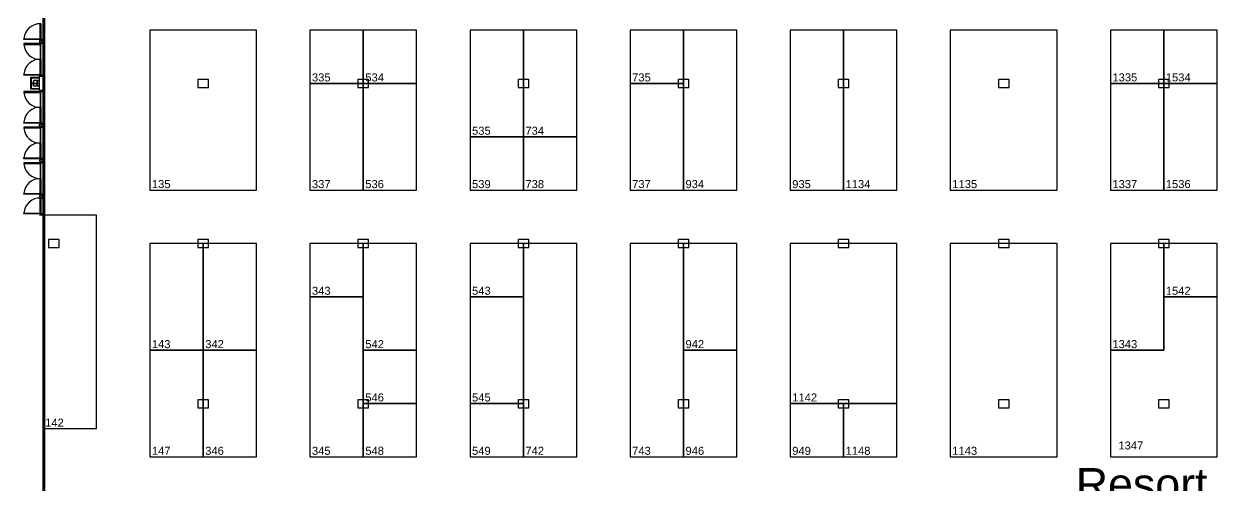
# Model space of a CAD drawing. Extents: x -2543 to 6312, y -522 to 14878.
# Drawn here: x -283 to 2400, y 9296 to 10334 of the extents above; entities that cross this region are included whole.
import ezdxf

# ---------------------------------------------------------------- set-up
doc = ezdxf.new("R2010")
doc.units = 0
doc.header["$LTSCALE"] = 5000
doc.header["$PDSIZE"] = 1
for name, color, linetype in [('BoothNumber', 7, 'Continuous'), ('BoothOutLine', 7, 'Continuous'), ('DRAWINGLAYER', 7, 'Continuous'), ('show_xref', 7, 'Continuous')]:
    doc.layers.add(name, color=color, linetype=linetype)
doc.styles.add('Arial&EBMS', font='Arial', dxfattribs={"height": 1})
doc.styles.add('Arial&EBMS&B', font='Arial', dxfattribs={"height": 1})
doc.styles.add('OCCC Phase V$0$STANDARD', font='Arial')

# ---------------------------------------------------------------- blocks, each defined once
blk = doc.blocks.new('FACILITY_X0000198')
at = {"layer": 'show_xref', "color": 0}
for p, q in [((-240, -236), (-240, 12716)), ((-238, -238), (-238, 12718)), ((-236, -236), (-236, 12716)), ((-240, 10296), (-248, 10296)), ((-248, 10296), (-248, 10292)), ((-248, 10292), (-240, 10292)), ((-246.4, 10296), (-246.4, 10296.1)), ((-241.6, 10296), (-246.4, 10296)), ((-241.6, 10292), (-246.4, 10292)), ((-246.4, 10292), (-246.4, 10291.9)), ((-241.6, 10296.1), (-241.6, 10296)), ((-241.6, 10291.9), (-241.6, 10292)), ((-240, 10292), (-240, 10296)), ((-268.2, 10213), (-268.2, 10187)), ((-248, 10213), (-268.2, 10213)), ((-267.2, 10212), (-267.2, 10188)), ((-248, 10212), (-267.2, 10212)), ((-261.8, 10206.5), (-261.8, 10193.5)), ((-248, 10206.5), (-261.8, 10206.5)), ((-248, 10184), (-248, 10216)), ((-248, 10216), (-240, 10216)), ((-246.4, 10216), (-246.4, 10216.1)), ((-241.6, 10216), (-246.4, 10216)), ((-241.6, 10216.1), (-241.6, 10216)), ((-240, 10184), (-240, 10216)), ((132, 10209), (108, 10209)), ((108, 10209), (108, 10191)), ((132, 10191), (132, 10209)), ((132, 10209), (132, 10209)), ((492, 10209), (468, 10209)), ((468, 10209), (468, 10191)), ((492, 10191), (492, 10209)), ((492, 10209), (492, 10209)), ((852, 10209), (828, 10209)), ((828, 10209), (828, 10191)), ((852, 10191), (852, 10209)), ((852, 10209), (852, 10209)), ((1212, 10209), (1188, 10209)), ((1188, 10209), (1188, 10191)), ((1212, 10191), (1212, 10209)), ((1212, 10209), (1212, 10209)), ((1572, 10209), (1548, 10209)), ((1548, 10209), (1548, 10191)), ((1572, 10191), (1572, 10209)), ((1572, 10209), (1572, 10209)), ((1932, 10209), (1908, 10209)), ((1908, 10209), (1908, 10191)), ((1932, 10191), (1932, 10209)), ((1932, 10209), (1932, 10209)), ((2292, 10209), (2268, 10209)), ((2268, 10209), (2268, 10191)), ((2292, 10191), (2292, 10209)), ((2292, 10209), (2292, 10209)), ((-248, 10187), (-268.2, 10187)), ((-248, 10188), (-267.2, 10188)), ((-248, 10193.5), (-261.8, 10193.5)), ((-248, 10184), (-240, 10184)), ((-246.4, 10184), (-246.4, 10183.9)), ((-241.6, 10184), (-246.4, 10184)), ((-241.6, 10183.9), (-241.6, 10184)), ((108, 10191), (132, 10191)), ((468, 10191), (492, 10191)), ((828, 10191), (852, 10191)), ((1188, 10191), (1212, 10191)), ((1548, 10191), (1572, 10191)), ((1908, 10191), (1932, 10191)), ((2268, 10191), (2292, 10191)), ((-248, 10108), (-240, 10108)), ((-248, 10104), (-248, 10108)), ((-240, 10104), (-248, 10104)), ((-246.4, 10108), (-246.4, 10108.1)), ((-241.6, 10108), (-246.4, 10108)), ((-241.6, 10104), (-246.4, 10104)), ((-246.4, 10104), (-246.4, 10103.9)), ((-241.6, 10108.1), (-241.6, 10108)), ((-241.6, 10103.9), (-241.6, 10104)), ((-240, 10108), (-240, 10104)), ((-240, 10028), (-248, 10028)), ((-248, 10028), (-248, 10024)), ((-248, 10024), (-240, 10024)), ((-246.4, 10028), (-246.4, 10028.1)), ((-241.6, 10028), (-246.4, 10028)), ((-246.4, 10024), (-246.4, 10023.9)), ((-241.6, 10024), (-246.4, 10024)), ((-241.6, 10028.1), (-241.6, 10028)), ((-241.6, 10023.9), (-241.6, 10024)), ((-240, 10024), (-240, 10028)), ((-240, 9948), (-248, 9948)), ((-248, 9948), (-248, 9944)), ((-248, 9944), (-240, 9944)), ((-246.4, 9948), (-246.4, 9948.1)), ((-241.6, 9948), (-246.4, 9948)), ((-246.4, 9944), (-246.4, 9943.9)), ((-241.6, 9944), (-246.4, 9944)), ((-241.6, 9948.1), (-241.6, 9948)), ((-241.6, 9943.9), (-241.6, 9944)), ((-240, 9944), (-240, 9948)), ((-248, 9904), (-240, 9904)), ((-246.4, 9904), (-246.4, 9904.1)), ((-241.6, 9904), (-246.4, 9904)), ((-241.6, 9904.1), (-241.6, 9904)), ((-240, 9481), (-240, 9904)), ((-204, 9849), (-228, 9849)), ((-228, 9849), (-228, 9831)), ((-204, 9831), (-204, 9849)), ((-204, 9849), (-204, 9849)), ((132, 9849), (108, 9849)), ((108, 9849), (108, 9831)), ((132, 9831), (132, 9849)), ((132, 9849), (132, 9849)), ((492, 9849), (468, 9849)), ((468, 9849), (468, 9831)), ((492, 9831), (492, 9849)), ((492, 9849), (492, 9849)), ((852, 9849), (828, 9849)), ((828, 9849), (828, 9831)), ((852, 9831), (852, 9849)), ((852, 9849), (852, 9849)), ((1212, 9849), (1188, 9849)), ((1188, 9849), (1188, 9831)), ((1212, 9831), (1212, 9849)), ((1212, 9849), (1212, 9849)), ((1572, 9849), (1548, 9849)), ((1548, 9849), (1548, 9831)), ((1572, 9831), (1572, 9849)), ((1572, 9849), (1572, 9849)), ((1932, 9849), (1908, 9849)), ((1908, 9849), (1908, 9831)), ((1932, 9831), (1932, 9849)), ((1932, 9849), (1932, 9849)), ((2292, 9849), (2268, 9849)), ((2268, 9849), (2268, 9831)), ((2292, 9831), (2292, 9849)), ((2292, 9849), (2292, 9849)), ((-228, 9831), (-204, 9831)), ((108, 9831), (132, 9831)), ((468, 9831), (492, 9831)), ((828, 9831), (852, 9831)), ((1188, 9831), (1212, 9831)), ((1548, 9831), (1572, 9831)), ((1908, 9831), (1932, 9831)), ((2268, 9831), (2292, 9831)), ((-240, 9420), (-240, 9479)), ((132, 9487.8), (108, 9487.8)), ((108, 9487.8), (108, 9469.8)), ((132, 9469.8), (132, 9487.8)), ((132, 9487.8), (132, 9487.8)), ((492, 9487.8), (468, 9487.8)), ((468, 9487.8), (468, 9469.8)), ((492, 9469.8), (492, 9487.8)), ((492, 9487.8), (492, 9487.8)), ((852, 9487.8), (828, 9487.8)), ((828, 9487.8), (828, 9469.8)), ((852, 9469.8), (852, 9487.8)), ((852, 9487.8), (852, 9487.8)), ((1212, 9487.8), (1188, 9487.8)), ((1188, 9487.8), (1188, 9469.8)), ((1212, 9469.8), (1212, 9487.8)), ((1212, 9487.8), (1212, 9487.8)), ((1572, 9487.8), (1548, 9487.8)), ((1548, 9487.8), (1548, 9469.8)), ((1572, 9469.8), (1572, 9487.8)), ((1572, 9487.8), (1572, 9487.8)), ((1932, 9487.8), (1908, 9487.8)), ((1908, 9487.8), (1908, 9469.8)), ((1932, 9469.8), (1932, 9487.8)), ((1932, 9487.8), (1932, 9487.8)), ((2292, 9487.8), (2268, 9487.8)), ((2268, 9487.8), (2268, 9469.8)), ((2292, 9469.8), (2292, 9487.8)), ((2292, 9487.8), (2292, 9487.8)), ((108, 9469.8), (132, 9469.8)), ((468, 9469.8), (492, 9469.8)), ((828, 9469.8), (852, 9469.8)), ((1188, 9469.8), (1212, 9469.8)), ((1548, 9469.8), (1572, 9469.8)), ((1908, 9469.8), (1932, 9469.8)), ((2268, 9469.8), (2292, 9469.8)), ((-240, 9340), (-240, 9348))]:
    blk.add_line(p, q, dxfattribs=at)
at = {"layer": 'show_xref', "color": 0, "linetype": 'Continuous'}
blk.add_line((-267.2, 10200), (-252.8, 10200), dxfattribs=at)
at = {"layer": 'show_xref', "color": 0}
for points in [[(-245.1, 10333.9), (-245.1, 10298.1), (-246.9, 10298.1), (-246.9, 10333.9)], [(-283.3, 10300.3), (-247.4, 10300.3), (-247.4, 10298.5), (-283.3, 10298.5)], [(-283.3, 10287.7), (-247.4, 10287.7), (-247.4, 10289.5), (-283.3, 10289.5)], [(-245.1, 10254.1), (-245.1, 10289.9), (-246.9, 10289.9), (-246.9, 10254.1)], [(-245.1, 10253.9), (-245.1, 10218.1), (-246.9, 10218.1), (-246.9, 10253.9)], [(-283.3, 10220.3), (-247.4, 10220.3), (-247.4, 10218.5), (-283.3, 10218.5)], [(-283.3, 10179.7), (-247.4, 10179.7), (-247.4, 10181.5), (-283.3, 10181.5)], [(-245.1, 10146.1), (-245.1, 10181.9), (-246.9, 10181.9), (-246.9, 10146.1)], [(-245.1, 10145.9), (-245.1, 10110.1), (-246.9, 10110.1), (-246.9, 10145.9)], [(-283.3, 10112.3), (-247.4, 10112.3), (-247.4, 10110.5), (-283.3, 10110.5)], [(-283.3, 10099.7), (-247.4, 10099.7), (-247.4, 10101.5), (-283.3, 10101.5)], [(-245.1, 10066.1), (-245.1, 10101.9), (-246.9, 10101.9), (-246.9, 10066.1)], [(-245.1, 10065.9), (-245.1, 10030.1), (-246.9, 10030.1), (-246.9, 10065.9)], [(-283.3, 10032.3), (-247.4, 10032.3), (-247.4, 10030.5), (-283.3, 10030.5)], [(-283.3, 10019.7), (-247.4, 10019.7), (-247.4, 10021.5), (-283.3, 10021.5)], [(-245.1, 9986.1), (-245.1, 10021.9), (-246.9, 10021.9), (-246.9, 9986.1)], [(-245.1, 9985.9), (-245.1, 9950.1), (-246.9, 9950.1), (-246.9, 9985.9)], [(-283.3, 9952.3), (-247.4, 9952.3), (-247.4, 9950.5), (-283.3, 9950.5)], [(-245.1, 9941.9), (-245.1, 9906.1), (-246.9, 9906.1), (-246.9, 9941.9)], [(-283.3, 9908.3), (-247.4, 9908.3), (-247.4, 9906.5), (-283.3, 9906.5)]]:
    blk.add_lwpolyline(points, close=True, dxfattribs=at)
for points in [[(-241.2, 10296.1, 0.414214), (-241.1, 10296.2), (-241.1, 10297.9, 0.414214), (-241.2, 10298), (-243.1, 10298), (-243.1, 10298.5, 0.414214), (-243.2, 10298.6), (-244.8, 10298.6, 0.414214), (-244.9, 10298.5), (-244.9, 10298), (-246.8, 10298, 0.414214), (-246.9, 10297.9), (-246.9, 10296.2, 0.414214), (-246.8, 10296.1), (-246.4, 10296.1), (-246.4, 10296.2), (-246.8, 10296.2), (-246.8, 10297.9), (-244.8, 10297.9), (-244.8, 10298.5), (-243.2, 10298.5), (-243.2, 10297.9), (-241.2, 10297.9), (-241.2, 10296.2), (-241.6, 10296.2), (-241.6, 10296.1)], [(-241.2, 10291.9, -0.414214), (-241.1, 10291.8), (-241.1, 10290.1, -0.414214), (-241.2, 10290), (-243.1, 10290), (-243.1, 10289.5, -0.414214), (-243.2, 10289.4), (-244.8, 10289.4, -0.414214), (-244.9, 10289.5), (-244.9, 10290), (-246.8, 10290, -0.414214), (-246.9, 10290.1), (-246.9, 10291.8, -0.414214), (-246.8, 10291.9), (-246.4, 10291.9), (-246.4, 10291.8), (-246.8, 10291.8), (-246.8, 10290.1), (-244.8, 10290.1), (-244.8, 10289.5), (-243.2, 10289.5), (-243.2, 10290.1), (-241.2, 10290.1), (-241.2, 10291.8), (-241.6, 10291.8), (-241.6, 10291.9)], [(-267.2, 10205.1), (-266.3, 10205.1), (-266.3, 10201.1, 0.414214), (-265.5, 10200.3), (-254.5, 10200.3, 0.414214), (-253.7, 10201.1), (-253.7, 10205.1), (-252.8, 10205.1), (-252.8, 10194.9), (-253.7, 10194.9), (-253.7, 10198.9, 0.414214), (-254.5, 10199.7), (-265.5, 10199.7, 0.414214), (-266.3, 10198.9), (-266.3, 10194.9), (-267.2, 10194.9)], [(-241.2, 10216.1, 0.414214), (-241.1, 10216.2), (-241.1, 10217.9, 0.414214), (-241.2, 10218), (-243.1, 10218), (-243.1, 10218.5, 0.414214), (-243.2, 10218.6), (-244.8, 10218.6, 0.414214), (-244.9, 10218.5), (-244.9, 10218), (-246.8, 10218, 0.414214), (-246.9, 10217.9), (-246.9, 10216.2, 0.414214), (-246.8, 10216.1), (-246.4, 10216.1), (-246.4, 10216.2), (-246.8, 10216.2), (-246.8, 10217.9), (-244.8, 10217.9), (-244.8, 10218.5), (-243.2, 10218.5), (-243.2, 10217.9), (-241.2, 10217.9), (-241.2, 10216.2), (-241.6, 10216.2), (-241.6, 10216.1)], [(-241.2, 10183.9, -0.414214), (-241.1, 10183.8), (-241.1, 10182.1, -0.414214), (-241.2, 10182), (-243.1, 10182), (-243.1, 10181.5, -0.414214), (-243.2, 10181.4), (-244.8, 10181.4, -0.414214), (-244.9, 10181.5), (-244.9, 10182), (-246.8, 10182, -0.414214), (-246.9, 10182.1), (-246.9, 10183.8, -0.414214), (-246.8, 10183.9), (-246.4, 10183.9), (-246.4, 10183.8), (-246.8, 10183.8), (-246.8, 10182.1), (-244.8, 10182.1), (-244.8, 10181.5), (-243.2, 10181.5), (-243.2, 10182.1), (-241.2, 10182.1), (-241.2, 10183.8), (-241.6, 10183.8), (-241.6, 10183.9)], [(-241.2, 10108.1, 0.414214), (-241.1, 10108.2), (-241.1, 10109.9, 0.414214), (-241.2, 10110), (-243.1, 10110), (-243.1, 10110.5, 0.414214), (-243.2, 10110.6), (-244.8, 10110.6, 0.414214), (-244.9, 10110.5), (-244.9, 10110), (-246.8, 10110, 0.414214), (-246.9, 10109.9), (-246.9, 10108.2, 0.414214), (-246.8, 10108.1), (-246.4, 10108.1), (-246.4, 10108.2), (-246.8, 10108.2), (-246.8, 10109.9), (-244.8, 10109.9), (-244.8, 10110.5), (-243.2, 10110.5), (-243.2, 10109.9), (-241.2, 10109.9), (-241.2, 10108.2), (-241.6, 10108.2), (-241.6, 10108.1)], [(-241.2, 10103.9, -0.414214), (-241.1, 10103.8), (-241.1, 10102.1, -0.414214), (-241.2, 10102), (-243.1, 10102), (-243.1, 10101.5, -0.414214), (-243.2, 10101.4), (-244.8, 10101.4, -0.414214), (-244.9, 10101.5), (-244.9, 10102), (-246.8, 10102, -0.414214), (-246.9, 10102.1), (-246.9, 10103.8, -0.414214), (-246.8, 10103.9), (-246.4, 10103.9), (-246.4, 10103.8), (-246.8, 10103.8), (-246.8, 10102.1), (-244.8, 10102.1), (-244.8, 10101.5), (-243.2, 10101.5), (-243.2, 10102.1), (-241.2, 10102.1), (-241.2, 10103.8), (-241.6, 10103.8), (-241.6, 10103.9)], [(-241.2, 10028.1, 0.414214), (-241.1, 10028.2), (-241.1, 10029.9, 0.414214), (-241.2, 10030), (-243.1, 10030), (-243.1, 10030.5, 0.414214), (-243.2, 10030.6), (-244.8, 10030.6, 0.414214), (-244.9, 10030.5), (-244.9, 10030), (-246.8, 10030, 0.414214), (-246.9, 10029.9), (-246.9, 10028.2, 0.414214), (-246.8, 10028.1), (-246.4, 10028.1), (-246.4, 10028.2), (-246.8, 10028.2), (-246.8, 10029.9), (-244.8, 10029.9), (-244.8, 10030.5), (-243.2, 10030.5), (-243.2, 10029.9), (-241.2, 10029.9), (-241.2, 10028.2), (-241.6, 10028.2), (-241.6, 10028.1)], [(-241.2, 10023.9, -0.414214), (-241.1, 10023.8), (-241.1, 10022.1, -0.414214), (-241.2, 10022), (-243.1, 10022), (-243.1, 10021.5, -0.414214), (-243.2, 10021.4), (-244.8, 10021.4, -0.414214), (-244.9, 10021.5), (-244.9, 10022), (-246.8, 10022, -0.414214), (-246.9, 10022.1), (-246.9, 10023.8, -0.414214), (-246.8, 10023.9), (-246.4, 10023.9), (-246.4, 10023.8), (-246.8, 10023.8), (-246.8, 10022.1), (-244.8, 10022.1), (-244.8, 10021.5), (-243.2, 10021.5), (-243.2, 10022.1), (-241.2, 10022.1), (-241.2, 10023.8), (-241.6, 10023.8), (-241.6, 10023.9)], [(-241.2, 9948.1, 0.414214), (-241.1, 9948.2), (-241.1, 9949.9, 0.414214), (-241.2, 9950), (-243.1, 9950), (-243.1, 9950.5, 0.414214), (-243.2, 9950.6), (-244.8, 9950.6, 0.414214), (-244.9, 9950.5), (-244.9, 9950), (-246.8, 9950, 0.414214), (-246.9, 9949.9), (-246.9, 9948.2, 0.414214), (-246.8, 9948.1), (-246.4, 9948.1), (-246.4, 9948.2), (-246.8, 9948.2), (-246.8, 9949.9), (-244.8, 9949.9), (-244.8, 9950.5), (-243.2, 9950.5), (-243.2, 9949.9), (-241.2, 9949.9), (-241.2, 9948.2), (-241.6, 9948.2), (-241.6, 9948.1)], [(-241.2, 9943.9, -0.414214), (-241.1, 9943.8), (-241.1, 9942.1, -0.414214), (-241.2, 9942), (-243.1, 9942), (-243.1, 9941.5, -0.414214), (-243.2, 9941.4), (-244.8, 9941.4, -0.414214), (-244.9, 9941.5), (-244.9, 9942), (-246.8, 9942, -0.414214), (-246.9, 9942.1), (-246.9, 9943.8, -0.414214), (-246.8, 9943.9), (-246.4, 9943.9), (-246.4, 9943.8), (-246.8, 9943.8), (-246.8, 9942.1), (-244.8, 9942.1), (-244.8, 9941.5), (-243.2, 9941.5), (-243.2, 9942.1), (-241.2, 9942.1), (-241.2, 9943.8), (-241.6, 9943.8), (-241.6, 9943.9)], [(-241.2, 9904.1, 0.414214), (-241.1, 9904.2), (-241.1, 9905.9, 0.414214), (-241.2, 9906), (-243.1, 9906), (-243.1, 9906.5, 0.414214), (-243.2, 9906.6), (-244.8, 9906.6, 0.414214), (-244.9, 9906.5), (-244.9, 9906), (-246.8, 9906, 0.414214), (-246.9, 9905.9), (-246.9, 9904.2, 0.414214), (-246.8, 9904.1), (-246.4, 9904.1), (-246.4, 9904.2), (-246.8, 9904.2), (-246.8, 9905.9), (-244.8, 9905.9), (-244.8, 9906.5), (-243.2, 9906.5), (-243.2, 9905.9), (-241.2, 9905.9), (-241.2, 9904.2), (-241.6, 9904.2), (-241.6, 9904.1)]]:
    blk.add_lwpolyline(points, format="xyb", close=True, dxfattribs=at)
for centre in [(-247.4, 10298), (-247.4, 10290), (-247.4, 10218), (-247.4, 10182), (-247.4, 10110), (-247.4, 10102), (-247.4, 10030), (-247.4, 10022), (-247.4, 9950), (-247.4, 9906)]:
    blk.add_circle(centre, 0.375, dxfattribs=at)
for centre, start, end in [((-247.4, 10298), 86.4144, 176.4143), ((-247.4, 10290), 183.5857, 273.5856), ((-247.4, 10218), 86.4144, 176.4143), ((-247.4, 10182), 183.5857, 273.5856), ((-247.4, 10110), 86.4144, 176.4143), ((-247.4, 10102), 183.5857, 273.5856), ((-247.4, 10030), 86.4144, 176.4143), ((-247.4, 10022), 183.5857, 273.5856), ((-247.4, 9950), 86.4144, 176.4143), ((-247.4, 9906), 86.4144, 176.4143)]:
    blk.add_arc(centre, 36, start, end, dxfattribs=at)
for p in [(-246.9, 10298), (-246.9, 10290), (-246.9, 10218), (-246.9, 10182), (-246.9, 10110), (-246.9, 10102), (-246.9, 10030), (-246.9, 10022), (-246.9, 9950), (-246.9, 9942), (-246.9, 9906)]:
    blk.add_point(p, dxfattribs=at)
at = {"layer": 'show_xref', "color": 0, "linetype": 'Continuous', "style": 'OCCC Phase V$0$STANDARD'}
blk.add_text('W14x82', height=1, rotation=90, dxfattribs=at).set_placement((-251.4, 10194.9))

msp = doc.modelspace()

# ---------------------------------------------------------------- linework, layer by layer
at = {"layer": 'BoothOutLine'}
for points in [[(0, 10320), (0, 9960), (240, 9960), (240, 10320), (0, 10320)], [(360, 10320), (360, 10200), (480, 10200), (480, 10320), (360, 10320)], [(480, 10320), (480, 10200), (600, 10200), (600, 10320), (480, 10320)], [(720, 10320), (720, 10080), (840, 10080), (840, 10320), (720, 10320)], [(840, 10320), (840, 10080), (960, 10080), (960, 10320), (840, 10320)], [(1080, 10320), (1080, 10200), (1200, 10200), (1200, 10320), (1080, 10320)], [(1200, 10320), (1200, 9960), (1320, 9960), (1320, 10320), (1200, 10320)], [(1440, 10320), (1440, 9960), (1560, 9960), (1560, 10320), (1440, 10320)], [(1560, 10320), (1560, 9960), (1680, 9960), (1680, 10320), (1560, 10320)], [(1800, 10320), (1800, 9960), (2040, 9960), (2040, 10320), (1800, 10320)], [(2160, 10320), (2160, 10200), (2280, 10200), (2280, 10320), (2160, 10320)], [(2280, 10320), (2280, 10200), (2400, 10200), (2400, 10320), (2280, 10320)], [(360, 10200), (360, 9960), (480, 9960), (480, 10200), (360, 10200)], [(480, 10200), (480, 9960), (600, 9960), (600, 10200), (480, 10200)], [(1080, 10200), (1080, 9960), (1200, 9960), (1200, 10200), (1080, 10200)], [(2160, 10200), (2160, 9960), (2280, 9960), (2280, 10200), (2160, 10200)], [(2280, 10200), (2280, 9960), (2400, 9960), (2400, 10200), (2280, 10200)], [(720, 10080), (720, 9960), (840, 9960), (840, 10080), (720, 10080)], [(840, 10080), (840, 9960), (960, 9960), (960, 10080), (840, 10080)], [(-240, 9903.32), (-240, 9423.32), (-120, 9423.32), (-120, 9903.32), (-240, 9903.32)], [(0, 9840), (0, 9600), (120, 9600), (120, 9840), (0, 9840)], [(120, 9840), (120, 9600), (240, 9600), (240, 9840), (120, 9840)], [(360, 9840), (360, 9720), (480, 9720), (480, 9840), (360, 9840)], [(480, 9840), (480, 9600), (600, 9600), (600, 9840), (480, 9840)], [(720, 9840), (720, 9720), (840, 9720), (840, 9840), (720, 9840)], [(840, 9840), (840, 9360), (960, 9360), (960, 9840), (840, 9840)], [(1080, 9840), (1080, 9360), (1200, 9360), (1200, 9840), (1080, 9840)], [(1200, 9840), (1200, 9600), (1320, 9600), (1320, 9840), (1200, 9840)], [(1440, 9840), (1440, 9480), (1680, 9480), (1680, 9840), (1440, 9840)], [(1800, 9840), (1800, 9360), (2040, 9360), (2040, 9840), (1800, 9840)], [(2160, 9840), (2160, 9600), (2280, 9600), (2280, 9840), (2160, 9840)], [(2280, 9840), (2280, 9720), (2400, 9720), (2400, 9840), (2280, 9840)], [(360, 9720), (360, 9360), (480, 9360), (480, 9720), (360, 9720)], [(720, 9720), (720, 9480), (840, 9480), (840, 9720), (720, 9720)], [(2160, 9600), (2160, 9360), (2400, 9360), (2400, 9720), (2280, 9720), (2280, 9600)], [(0, 9600), (0, 9360), (120, 9360), (120, 9600), (0, 9600)], [(120, 9600), (120, 9360), (240, 9360), (240, 9600), (120, 9600)], [(480, 9600), (480, 9480), (600, 9480), (600, 9600), (480, 9600)], [(1200, 9600), (1200, 9360), (1320, 9360), (1320, 9600), (1200, 9600)], [(480, 9480), (480, 9360), (600, 9360), (600, 9480), (480, 9480)], [(720, 9480), (720, 9360), (840, 9360), (840, 9480), (720, 9480)], [(1440, 9480), (1440, 9360), (1560, 9360), (1560, 9480), (1440, 9480)], [(1560, 9480), (1560, 9360), (1680, 9360), (1680, 9480), (1560, 9480)]]:
    msp.add_lwpolyline(points, close=True, dxfattribs=at)

# ---------------------------------------------------------------- block references
msp.add_blockref('FACILITY_X0000198', (0, 0))

# ---------------------------------------------------------------- texts
at = {"layer": 'BoothNumber', "style": 'Arial&EBMS'}
for s, p in [('335', (364.5, 10204.5)), ('534', (484.5, 10204.5)), ('735', (1084.5, 10204.5)), ('1335', (2164.5, 10204.5)), ('1534', (2284.5, 10204.5)), ('535', (724.5, 10084.5)), ('734', (844.5, 10084.5)), ('135', (4.5, 9964.5)), ('337', (364.5, 9964.5)), ('536', (484.5, 9964.5)), ('539', (724.5, 9964.5)), ('738', (844.5, 9964.5)), ('737', (1084.5, 9964.5)), ('934', (1204.5, 9964.5)), ('935', (1444.5, 9964.5)), ('1134', (1564.5, 9964.5)), ('1135', (1804.5, 9964.5)), ('1337', (2164.5, 9964.5)), ('1536', (2284.5, 9964.5)), ('343', (364.5, 9724.5)), ('543', (724.5, 9724.5)), ('1542', (2284.5, 9724.5)), ('143', (4.5, 9604.5)), ('342', (124.5, 9604.5)), ('542', (484.5, 9604.5)), ('942', (1204.5, 9604.5)), ('1343', (2164.5, 9604.5)), ('546', (484.5, 9484.5)), ('545', (724.5, 9484.5)), ('1142', (1444.5, 9484.5)), ('142', (-235.5, 9427.82)), ('1347', (2178, 9376.431635)), ('147', (4.5, 9364.5)), ('346', (124.5, 9364.5)), ('345', (364.5, 9364.5)), ('548', (484.5, 9364.5)), ('549', (724.5, 9364.5)), ('742', (844.5, 9364.5)), ('743', (1084.5, 9364.5)), ('946', (1204.5, 9364.5)), ('949', (1444.5, 9364.5)), ('1148', (1564.5, 9364.5)), ('1143', (1804.5, 9364.5))]:
    msp.add_text(s, height=18, dxfattribs=at).set_placement(p)
at = {"layer": 'DRAWINGLAYER', "color": 5, "true_color": 0x0000ff, "style": 'Arial&EBMS&B'}
msp.add_text('Resort', height=72, dxfattribs=at).set_placement((2082.10856, 9262.579489))

doc.saveas('drawing.dxf')
